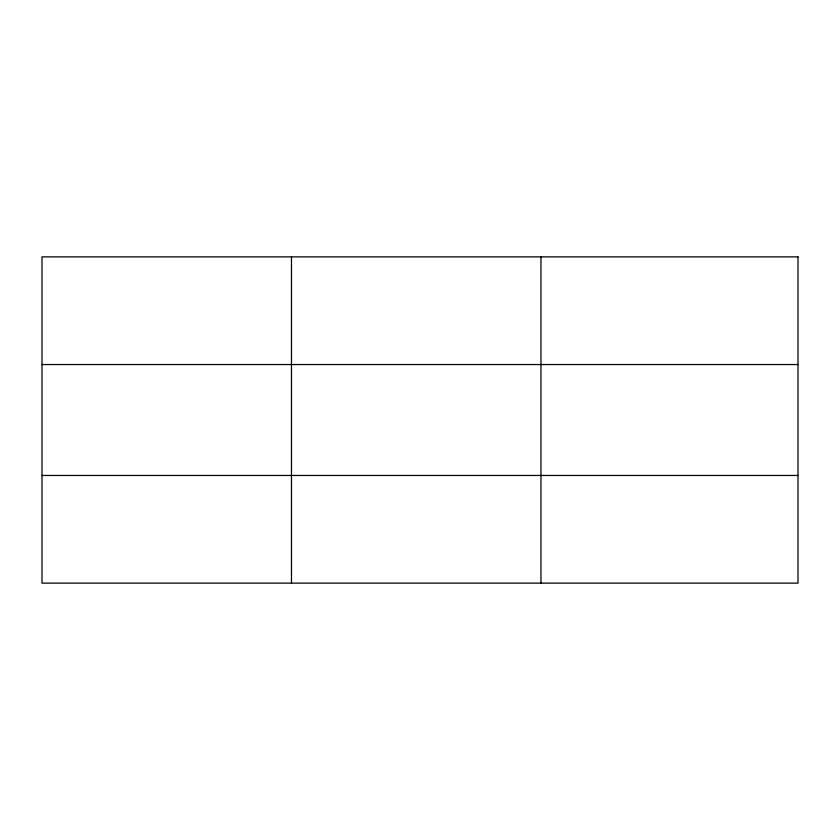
<?xml version="1.0" encoding="UTF-8"?>
<svg xmlns="http://www.w3.org/2000/svg" width="840" height="840" viewBox="0 0 840 840"><rect width="100%" height="100%" fill="white"/><g stroke="black" fill="none" stroke-linecap="round" stroke-linejoin="round"><path stroke-width="1.26" d="M291.48 256.872L291.48 583.128M540.96 256.872L540.96 583.128M42 364.539L798 364.539M42 475.461L798 475.461M798 256.872L798 583.128L42 583.128L42 256.872L798 256.872"/></g></svg>
